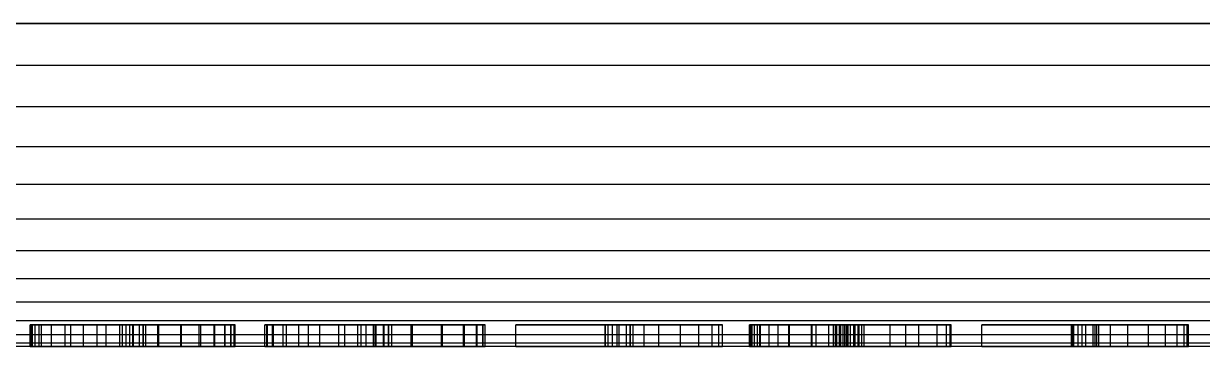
# Model space of a CAD drawing. Header units: millimetres. Extents: x -658 to 1307, y -81 to 472.
# Drawn here: x 661.7 to 678.14, y 308.11 to 312.61 of the extents above; entities that cross this region are included whole.
import ezdxf

# ---------------------------------------------------------------- set-up
doc = ezdxf.new("R2010")
doc.units = ezdxf.units.MM
doc.layers.get('0').update_dxf_attribs({"true_color": 0xffffff})
doc.layers.add('version_135', color=190, linetype='Continuous', true_color=0x9900ff)

# ---------------------------------------------------------------- blocks, each defined once
blk = doc.blocks.new('Group_21')
for p, q in [((-20.8, -42.314, -4.5), (97.2, -42.314, -4.5)), ((97.2, -42.314, 0), (-20.8, -42.314, 0)), ((94.2, -42.314, -34.5), (-17.8, -42.314, -34.499)), ((97.2, -42.9, -0.044), (-20.8, -42.9, -0.043)), ((97.2, -43.475, -0.163), (-20.8, -43.475, -0.162)), ((97.2, -44.03, -0.354), (-20.8, -44.03, -0.354)), ((97.2, -44.555, -0.616), (-20.8, -44.555, -0.616)), ((97.2, -45.042, -0.944), (-20.8, -45.042, -0.943)), ((97.2, -45.484, -1.331), (-20.8, -45.484, -1.331)), ((97.2, -45.871, -1.772), (-20.8, -45.871, -1.772)), ((97.2, -46.198, -2.259), (-20.8, -46.198, -2.259)), ((97.2, -46.46, -2.785), (-20.8, -46.46, -2.784)), ((66.406, -46.814, -28.587), (66.406, -46.514, -28.587)), ((66.423, -46.514, -29.044), (66.406, -46.514, -28.587)), ((66.406, -46.814, -27.537), (66.406, -46.514, -27.537)), ((66.406, -46.514, -28.587), (66.406, -46.514, -27.537)), ((66.406, -46.514, -27.537), (66.437, -46.514, -27.029)), ((66.423, -46.814, -29.044), (66.423, -46.514, -29.044)), ((66.474, -46.514, -29.37), (66.423, -46.514, -29.044)), ((66.437, -46.514, -27.029), (66.53, -46.514, -26.645)), ((66.437, -46.814, -27.029), (66.437, -46.514, -27.029)), ((66.474, -46.814, -29.37), (66.474, -46.514, -29.37)), ((66.565, -46.514, -29.612), (66.474, -46.514, -29.37)), ((66.53, -46.514, -26.645), (66.703, -46.514, -26.355)), ((66.53, -46.814, -26.645), (66.53, -46.514, -26.645)), ((66.565, -46.814, -29.612), (66.565, -46.514, -29.612)), ((66.701, -46.514, -29.815), (66.565, -46.514, -29.612)), ((66.701, -46.814, -29.815), (66.701, -46.514, -29.815)), ((66.892, -46.514, -29.976), (66.701, -46.514, -29.815)), ((66.703, -46.814, -26.355), (66.703, -46.514, -26.355)), ((66.703, -46.514, -26.355), (66.974, -46.514, -26.129)), ((66.892, -46.814, -29.976), (66.892, -46.514, -29.976)), ((67.147, -46.514, -30.09), (66.892, -46.514, -29.976)), ((66.974, -46.814, -26.129), (66.974, -46.514, -26.129)), ((66.974, -46.514, -26.129), (67.34, -46.514, -25.983)), ((67.147, -46.814, -30.09), (67.147, -46.514, -30.09)), ((67.466, -46.514, -30.158), (67.147, -46.514, -30.09)), ((67.34, -46.814, -25.983), (67.34, -46.514, -25.983)), ((67.34, -46.514, -25.983), (67.796, -46.514, -25.935)), ((67.848, -46.514, -30.181), (67.466, -46.514, -30.158)), ((67.466, -46.814, -30.158), (67.466, -46.514, -30.158)), ((67.654, -46.814, -27.139), (67.654, -46.514, -27.139)), ((67.654, -46.814, -28.064), (67.654, -46.514, -28.064)), ((67.654, -46.814, -28.989), (67.654, -46.514, -28.989)), ((67.746, -46.514, -26.681), (67.691, -46.514, -26.742)), ((67.691, -46.514, -29.367), (67.746, -46.514, -29.433)), ((67.691, -46.814, -26.742), (67.691, -46.514, -26.742)), ((67.691, -46.814, -29.367), (67.691, -46.514, -29.367)), ((67.839, -46.514, -26.66), (67.746, -46.514, -26.681)), ((67.746, -46.514, -29.433), (67.836, -46.514, -29.455)), ((67.746, -46.814, -26.681), (67.746, -46.514, -26.681)), ((67.746, -46.814, -29.433), (67.746, -46.514, -29.433)), ((67.796, -46.514, -25.935), (68.186, -46.514, -25.966)), ((67.796, -46.814, -25.935), (67.796, -46.514, -25.935)), ((67.836, -46.514, -29.455), (67.928, -46.514, -29.435)), ((67.836, -46.814, -29.455), (67.836, -46.514, -29.455)), ((67.931, -46.514, -26.681), (67.839, -46.514, -26.66)), ((67.839, -46.814, -26.66), (67.839, -46.514, -26.66)), ((67.848, -46.814, -30.181), (67.848, -46.514, -30.181)), ((68.198, -46.514, -30.154), (67.848, -46.514, -30.181)), ((67.928, -46.514, -29.435), (67.983, -46.514, -29.375)), ((67.928, -46.814, -29.435), (67.928, -46.514, -29.435)), ((67.984, -46.514, -26.742), (67.931, -46.514, -26.681)), ((67.931, -46.814, -26.681), (67.931, -46.514, -26.681)), ((67.983, -46.814, -29.375), (67.983, -46.514, -29.375)), ((67.984, -46.814, -26.742), (67.984, -46.514, -26.742)), ((68.018, -46.814, -29.029), (68.018, -46.514, -29.029)), ((68.018, -46.814, -27.139), (68.018, -46.514, -27.139)), ((68.186, -46.514, -25.966), (68.517, -46.514, -26.06)), ((68.186, -46.814, -25.966), (68.186, -46.514, -25.966)), ((68.198, -46.814, -30.154), (68.198, -46.514, -30.154)), ((68.505, -46.514, -30.074), (68.198, -46.514, -30.154)), ((68.505, -46.814, -30.074), (68.505, -46.514, -30.074)), ((68.764, -46.514, -29.939), (68.505, -46.514, -30.074)), ((68.517, -46.814, -26.06), (68.517, -46.514, -26.06)), ((68.517, -46.514, -26.06), (68.784, -46.514, -26.204)), ((68.764, -46.814, -29.939), (68.764, -46.514, -29.939)), ((68.973, -46.514, -29.744), (68.764, -46.514, -29.939)), ((68.784, -46.814, -26.204), (68.784, -46.514, -26.204)), ((68.784, -46.514, -26.204), (68.982, -46.514, -26.385)), ((68.973, -46.814, -29.744), (68.973, -46.514, -29.744)), ((69.123, -46.514, -29.512), (68.973, -46.514, -29.744)), ((68.982, -46.814, -26.385), (68.982, -46.514, -26.385)), ((68.982, -46.514, -26.385), (69.12, -46.514, -26.589)), ((69.12, -46.514, -26.589), (69.206, -46.514, -26.799)), ((69.12, -46.814, -26.589), (69.12, -46.514, -26.589)), ((69.123, -46.814, -29.512), (69.123, -46.514, -29.512)), ((69.21, -46.514, -29.262), (69.123, -46.514, -29.512)), ((69.206, -46.814, -26.799), (69.206, -46.514, -26.799)), ((69.206, -46.514, -26.799), (69.251, -46.514, -27.068)), ((69.21, -46.814, -29.262), (69.21, -46.514, -29.262)), ((69.252, -46.514, -28.931), (69.21, -46.514, -29.262)), ((69.251, -46.514, -27.068), (69.266, -46.514, -27.448)), ((69.251, -46.814, -27.068), (69.251, -46.514, -27.068)), ((69.252, -46.814, -28.931), (69.252, -46.514, -28.931)), ((69.266, -46.514, -28.452), (69.252, -46.514, -28.931)), ((69.266, -46.814, -28.452), (69.266, -46.514, -28.452)), ((69.266, -46.514, -27.448), (69.266, -46.514, -28.452)), ((69.266, -46.814, -27.448), (69.266, -46.514, -27.448)), ((69.677, -46.814, -26.87), (69.677, -46.514, -26.87)), ((69.677, -46.814, -28.331), (69.677, -46.514, -28.331)), ((69.707, -46.814, -28.974), (69.707, -46.514, -28.974)), ((69.797, -46.514, -29.432), (69.707, -46.514, -28.974)), ((69.714, -46.514, -26.06), (69.787, -46.514, -25.794)), ((69.714, -46.814, -26.06), (69.714, -46.514, -26.06)), ((69.787, -46.514, -25.794), (69.935, -46.514, -25.539)), ((69.787, -46.814, -25.794), (69.787, -46.514, -25.794)), ((69.797, -46.814, -29.432), (69.797, -46.514, -29.432)), ((69.98, -46.514, -29.758), (69.797, -46.514, -29.432)), ((69.935, -46.514, -25.539), (70.154, -46.514, -25.316)), ((69.935, -46.814, -25.539), (69.935, -46.514, -25.539)), ((69.98, -46.814, -29.758), (69.98, -46.514, -29.758)), ((70.288, -46.514, -30.005), (69.98, -46.514, -29.758)), ((70.154, -46.514, -25.316), (70.444, -46.514, -25.145)), ((70.154, -46.814, -25.316), (70.154, -46.514, -25.316)), ((70.288, -46.814, -30.005), (70.288, -46.514, -30.005)), ((70.709, -46.514, -30.16), (70.288, -46.514, -30.005)), ((70.444, -46.514, -25.145), (70.794, -46.514, -25.038)), ((70.444, -46.814, -25.145), (70.444, -46.514, -25.145)), ((70.709, -46.814, -30.16), (70.709, -46.514, -30.16)), ((71.23, -46.514, -30.212), (70.709, -46.514, -30.16)), ((70.794, -46.514, -25.038), (71.193, -46.514, -25.002)), ((70.794, -46.814, -25.038), (70.794, -46.514, -25.038)), ((70.977, -46.814, -26.456), (70.977, -46.514, -26.456)), ((70.977, -46.814, -28.779), (70.977, -46.514, -28.779)), ((71.02, -46.814, -25.962), (71.02, -46.514, -25.962)), ((71.093, -46.514, -25.877), (71.02, -46.514, -25.962)), ((71.02, -46.514, -29.255), (71.09, -46.514, -29.338)), ((71.02, -46.814, -29.255), (71.02, -46.514, -29.255)), ((71.09, -46.514, -29.338), (71.215, -46.514, -29.366)), ((71.09, -46.814, -29.338), (71.09, -46.514, -29.338)), ((71.093, -46.814, -25.877), (71.093, -46.514, -25.877)), ((71.224, -46.514, -25.848), (71.093, -46.514, -25.877)), ((71.193, -46.514, -25.002), (71.717, -46.514, -25.057)), ((71.193, -46.814, -25.002), (71.193, -46.514, -25.002)), ((71.215, -46.814, -29.366), (71.215, -46.514, -29.366)), ((71.215, -46.514, -29.366), (71.335, -46.514, -29.338)), ((71.341, -46.514, -25.872), (71.224, -46.514, -25.848)), ((71.224, -46.814, -25.848), (71.224, -46.514, -25.848)), ((71.23, -46.814, -30.212), (71.23, -46.514, -30.212)), ((71.736, -46.514, -30.151), (71.23, -46.514, -30.212)), ((71.335, -46.814, -29.338), (71.335, -46.514, -29.338)), ((71.335, -46.514, -29.338), (71.405, -46.514, -29.254)), ((71.341, -46.814, -25.872), (71.341, -46.514, -25.872)), ((71.408, -46.514, -25.942), (71.341, -46.514, -25.872)), ((71.405, -46.514, -29.254), (71.449, -46.514, -28.731)), ((71.405, -46.814, -29.254), (71.405, -46.514, -29.254)), ((71.408, -46.814, -25.942), (71.408, -46.514, -25.942)), ((71.449, -46.514, -26.415), (71.408, -46.514, -25.942)), ((71.449, -46.814, -27.284), (71.449, -46.514, -27.284)), ((72.75, -46.514, -27.284), (71.449, -46.514, -27.284)), ((71.449, -46.814, -28.731), (71.449, -46.514, -28.731)), ((71.449, -46.814, -26.415), (71.449, -46.514, -26.415)), ((71.449, -46.514, -27.284), (71.449, -46.514, -26.415)), ((71.449, -46.814, -28.103), (71.449, -46.514, -28.103)), ((71.449, -46.514, -28.731), (71.449, -46.514, -28.103)), ((71.449, -46.514, -28.103), (72.75, -46.514, -28.103)), ((71.717, -46.514, -25.057), (72.141, -46.514, -25.224)), ((71.717, -46.814, -25.057), (71.717, -46.514, -25.057)), ((71.736, -46.814, -30.151), (71.736, -46.514, -30.151)), ((72.155, -46.514, -29.968), (71.736, -46.514, -30.151)), ((72.141, -46.514, -25.224), (72.451, -46.514, -25.473)), ((72.141, -46.814, -25.224), (72.141, -46.514, -25.224)), ((72.155, -46.814, -29.968), (72.155, -46.514, -29.968)), ((72.464, -46.514, -29.703), (72.155, -46.514, -29.968)), ((72.451, -46.514, -25.473), (72.632, -46.514, -25.778)), ((72.451, -46.814, -25.473), (72.451, -46.514, -25.473)), ((72.464, -46.814, -29.703), (72.464, -46.514, -29.703)), ((72.64, -46.514, -29.398), (72.464, -46.514, -29.703)), ((72.632, -46.514, -25.778), (72.72, -46.514, -26.201)), ((72.632, -46.814, -25.778), (72.632, -46.514, -25.778)), ((72.64, -46.814, -29.398), (72.64, -46.514, -29.398)), ((72.722, -46.514, -28.961), (72.64, -46.514, -29.398)), ((72.72, -46.514, -26.201), (72.75, -46.514, -26.809)), ((72.72, -46.814, -26.201), (72.72, -46.514, -26.201)), ((72.722, -46.814, -28.961), (72.722, -46.514, -28.961)), ((72.75, -46.514, -28.297), (72.722, -46.514, -28.961)), ((72.75, -46.814, -28.297), (72.75, -46.514, -28.297)), ((72.75, -46.814, -27.284), (72.75, -46.514, -27.284)), ((72.75, -46.514, -28.103), (72.75, -46.514, -28.297)), ((72.75, -46.814, -28.103), (72.75, -46.514, -28.103)), ((72.75, -46.514, -26.809), (72.75, -46.514, -27.284)), ((72.75, -46.814, -26.809), (72.75, -46.514, -26.809)), ((74.426, -46.514, -30.107), (73.179, -46.514, -30.107)), ((73.179, -46.514, -30.107), (73.179, -46.514, -25.107)), ((73.179, -46.514, -25.107), (74.427, -46.514, -25.107)), ((73.179, -46.814, -30.107), (73.179, -46.514, -30.107)), ((73.179, -46.814, -25.107), (73.179, -46.514, -25.107)), ((74.426, -46.814, -30.107), (74.426, -46.514, -30.107)), ((74.427, -46.514, -25.107), (74.427, -46.514, -26.232)), ((74.427, -46.514, -26.232), (74.594, -46.514, -26.102)), ((74.427, -46.814, -26.232), (74.427, -46.514, -26.232)), ((74.427, -46.814, -25.107), (74.427, -46.514, -25.107)), ((74.427, -46.814, -27.182), (74.427, -46.514, -27.182)), ((74.525, -46.514, -26.687), (74.467, -46.514, -26.765)), ((74.467, -46.814, -26.765), (74.467, -46.514, -26.765)), ((74.621, -46.514, -26.66), (74.525, -46.514, -26.687)), ((74.525, -46.814, -26.687), (74.525, -46.514, -26.687)), ((74.594, -46.514, -26.102), (74.774, -46.514, -26.009)), ((74.594, -46.814, -26.102), (74.594, -46.514, -26.102)), ((74.723, -46.514, -26.686), (74.621, -46.514, -26.66)), ((74.621, -46.814, -26.66), (74.621, -46.514, -26.66)), ((74.78, -46.514, -26.762), (74.723, -46.514, -26.686)), ((74.723, -46.814, -26.686), (74.723, -46.514, -26.686)), ((74.774, -46.514, -26.009), (74.967, -46.514, -25.953)), ((74.774, -46.814, -26.009), (74.774, -46.514, -26.009)), ((74.78, -46.814, -26.762), (74.78, -46.514, -26.762)), ((76.063, -46.514, -30.107), (74.816, -46.514, -30.107)), ((74.816, -46.814, -27.222), (74.816, -46.514, -27.222)), ((74.816, -46.814, -30.107), (74.816, -46.514, -30.107)), ((74.967, -46.514, -25.953), (75.174, -46.514, -25.935)), ((74.967, -46.814, -25.953), (74.967, -46.514, -25.953)), ((75.174, -46.514, -25.935), (75.477, -46.514, -25.976)), ((75.174, -46.814, -25.935), (75.174, -46.514, -25.935)), ((75.477, -46.514, -25.976), (75.731, -46.514, -26.101)), ((75.477, -46.814, -25.976), (75.477, -46.514, -25.976)), ((75.731, -46.514, -26.101), (75.917, -46.514, -26.281)), ((75.731, -46.814, -26.101), (75.731, -46.514, -26.101)), ((75.917, -46.514, -26.281), (76.012, -46.514, -26.486)), ((75.917, -46.814, -26.281), (75.917, -46.514, -26.281)), ((76.012, -46.814, -26.486), (76.012, -46.514, -26.486)), ((76.063, -46.814, -27.281), (76.063, -46.514, -27.281)), ((76.063, -46.814, -30.107), (76.063, -46.514, -30.107)), ((76.437, -46.814, -27.321), (76.437, -46.514, -27.321)), ((76.437, -46.514, -27.596), (76.437, -46.514, -27.321)), ((76.437, -46.814, -27.596), (76.437, -46.514, -27.596)), ((76.437, -46.514, -27.321), (76.464, -46.514, -26.9)), ((76.437, -46.514, -28.856), (76.473, -46.514, -28.469)), ((76.437, -46.814, -28.856), (76.437, -46.514, -28.856)), ((76.437, -46.814, -29.193), (76.437, -46.514, -29.193)), ((76.454, -46.514, -29.476), (76.437, -46.514, -29.193)), ((76.437, -46.514, -29.193), (76.437, -46.514, -28.856)), ((77.607, -46.514, -27.596), (76.437, -46.514, -27.596)), ((76.454, -46.814, -29.476), (76.454, -46.514, -29.476)), ((76.505, -46.514, -29.704), (76.454, -46.514, -29.476)), ((76.464, -46.514, -26.9), (76.547, -46.514, -26.588)), ((76.464, -46.814, -26.9), (76.464, -46.514, -26.9)), ((76.473, -46.814, -28.469), (76.473, -46.514, -28.469)), ((76.473, -46.514, -28.469), (76.582, -46.514, -28.229)), ((76.505, -46.814, -29.704), (76.505, -46.514, -29.704)), ((76.591, -46.514, -29.878), (76.505, -46.514, -29.704)), ((76.547, -46.814, -26.588), (76.547, -46.514, -26.588)), ((76.547, -46.514, -26.588), (76.711, -46.514, -26.345)), ((76.582, -46.814, -28.229), (76.582, -46.514, -28.229)), ((76.582, -46.514, -28.229), (76.835, -46.514, -28.049)), ((76.591, -46.814, -29.878), (76.591, -46.514, -29.878)), ((76.71, -46.514, -29.997), (76.591, -46.514, -29.878)), ((76.71, -46.814, -29.997), (76.71, -46.514, -29.997)), ((76.997, -46.514, -30.135), (76.71, -46.514, -29.997)), ((76.711, -46.514, -26.345), (76.987, -46.514, -26.132)), ((76.711, -46.814, -26.345), (76.711, -46.514, -26.345)), ((76.835, -46.514, -28.049), (77.302, -46.514, -27.84)), ((76.835, -46.814, -28.049), (76.835, -46.514, -28.049)), ((76.987, -46.814, -26.132), (76.987, -46.514, -26.132)), ((76.987, -46.514, -26.132), (77.367, -46.514, -25.984)), ((76.997, -46.814, -30.135), (76.997, -46.514, -30.135)), ((77.311, -46.514, -30.181), (76.997, -46.514, -30.135)), ((77.302, -46.514, -27.84), (77.773, -46.514, -27.639)), ((77.302, -46.814, -27.84), (77.302, -46.514, -27.84)), ((77.311, -46.814, -30.181), (77.311, -46.514, -30.181)), ((77.544, -46.514, -30.154), (77.311, -46.514, -30.181)), ((77.367, -46.814, -25.984), (77.367, -46.514, -25.984)), ((77.367, -46.514, -25.984), (77.845, -46.514, -25.935)), ((77.544, -46.814, -30.154), (77.544, -46.514, -30.154)), ((77.742, -46.514, -30.071), (77.544, -46.514, -30.154)), ((77.638, -46.514, -26.742), (77.607, -46.514, -27.167)), ((77.607, -46.514, -27.167), (77.607, -46.514, -27.596)), ((77.655, -46.514, -28.526), (77.607, -46.514, -28.952)), ((77.607, -46.514, -28.952), (77.649, -46.514, -29.363)), ((77.607, -46.814, -27.596), (77.607, -46.514, -27.596)), ((77.607, -46.814, -27.167), (77.607, -46.514, -27.167)), ((77.607, -46.814, -28.952), (77.607, -46.514, -28.952)), ((77.693, -46.514, -26.681), (77.638, -46.514, -26.742)), ((77.638, -46.814, -26.742), (77.638, -46.514, -26.742)), ((77.649, -46.514, -29.363), (77.711, -46.514, -29.432)), ((77.649, -46.814, -29.363), (77.649, -46.514, -29.363)), ((77.766, -46.514, -28.36), (77.655, -46.514, -28.526)), ((77.655, -46.814, -28.526), (77.655, -46.514, -28.526)), ((77.796, -46.514, -26.66), (77.693, -46.514, -26.681)), ((77.693, -46.814, -26.681), (77.693, -46.514, -26.681)), ((77.711, -46.514, -29.432), (77.814, -46.514, -29.455)), ((77.711, -46.814, -29.432), (77.711, -46.514, -29.432)), ((77.742, -46.814, -30.071), (77.742, -46.514, -30.071)), ((77.906, -46.514, -29.934), (77.742, -46.514, -30.071)), ((78.003, -46.514, -28.158), (77.766, -46.514, -28.36)), ((77.766, -46.814, -28.36), (77.766, -46.514, -28.36)), ((77.773, -46.514, -27.639), (77.96, -46.514, -27.516)), ((77.773, -46.814, -27.639), (77.773, -46.514, -27.639)), ((77.891, -46.514, -26.685), (77.796, -46.514, -26.66)), ((77.796, -46.814, -26.66), (77.796, -46.514, -26.66)), ((77.814, -46.514, -29.455), (77.911, -46.514, -29.437)), ((77.814, -46.814, -29.455), (77.814, -46.514, -29.455)), ((77.845, -46.814, -25.935), (77.845, -46.514, -25.935)), ((77.845, -46.514, -25.935), (78.4, -46.514, -25.991)), ((77.955, -46.514, -26.758), (77.891, -46.514, -26.685)), ((77.891, -46.814, -26.685), (77.891, -46.514, -26.685)), ((77.906, -46.814, -29.934), (77.906, -46.514, -29.934)), ((78.037, -46.514, -29.742), (77.906, -46.514, -29.934)), ((77.911, -46.514, -29.437), (77.967, -46.514, -29.383)), ((77.911, -46.814, -29.437), (77.911, -46.514, -29.437)), ((78.003, -46.514, -27.176), (77.955, -46.514, -26.758)), ((77.955, -46.814, -26.758), (77.955, -46.514, -26.758)), ((77.96, -46.514, -27.516), (78.003, -46.514, -27.176)), ((77.96, -46.814, -27.516), (77.96, -46.514, -27.516)), ((77.967, -46.514, -29.383), (78.003, -46.514, -29.001)), ((77.967, -46.814, -29.383), (77.967, -46.514, -29.383)), ((78.003, -46.514, -29.001), (78.003, -46.514, -28.158)), ((78.003, -46.814, -29.001), (78.003, -46.514, -29.001)), ((78.003, -46.814, -27.176), (78.003, -46.514, -27.176)), ((78.003, -46.814, -28.158), (78.003, -46.514, -28.158)), ((78.037, -46.814, -29.742), (78.037, -46.514, -29.742)), ((78.037, -46.514, -30.107), (78.037, -46.514, -29.742)), ((78.037, -46.814, -30.107), (78.037, -46.514, -30.107)), ((79.25, -46.514, -30.107), (78.037, -46.514, -30.107)), ((78.4, -46.514, -25.991), (78.619, -46.514, -26.061)), ((78.4, -46.814, -25.991), (78.4, -46.514, -25.991)), ((78.619, -46.814, -26.061), (78.619, -46.514, -26.061)), ((78.619, -46.514, -26.061), (78.8, -46.514, -26.159)), ((78.8, -46.514, -26.159), (79.057, -46.514, -26.408)), ((78.8, -46.814, -26.159), (78.8, -46.514, -26.159)), ((79.057, -46.814, -26.408), (79.057, -46.514, -26.408)), ((79.057, -46.514, -26.408), (79.186, -46.514, -26.708)), ((79.186, -46.514, -26.708), (79.234, -46.514, -27.207)), ((79.186, -46.814, -26.708), (79.186, -46.514, -26.708)), ((79.234, -46.814, -27.207), (79.234, -46.514, -27.207)), ((79.25, -46.814, -28.05), (79.25, -46.514, -28.05)), ((79.25, -46.814, -30.107), (79.25, -46.514, -30.107)), ((80.927, -46.514, -30.107), (79.68, -46.514, -30.107)), ((79.68, -46.514, -30.107), (79.68, -46.514, -26.009)), ((79.68, -46.514, -26.009), (80.949, -46.514, -26.009)), ((79.68, -46.814, -26.009), (79.68, -46.514, -26.009)), ((79.68, -46.814, -30.107), (79.68, -46.514, -30.107)), ((80.949, -46.514, -26.009), (80.927, -46.514, -26.386)), ((80.927, -46.514, -26.386), (81.078, -46.514, -26.189)), ((80.927, -46.814, -27.337), (80.927, -46.514, -27.337)), ((80.927, -46.814, -26.386), (80.927, -46.514, -26.386)), ((80.927, -46.814, -30.107), (80.927, -46.514, -30.107)), ((80.949, -46.814, -26.009), (80.949, -46.514, -26.009)), ((81.02, -46.514, -26.687), (80.961, -46.514, -26.767)), ((80.961, -46.814, -26.767), (80.961, -46.514, -26.767)), ((81.128, -46.514, -26.66), (81.02, -46.514, -26.687)), ((81.02, -46.814, -26.687), (81.02, -46.514, -26.687)), ((81.078, -46.514, -26.189), (81.259, -46.514, -26.048)), ((81.078, -46.814, -26.189), (81.078, -46.514, -26.189)), ((81.23, -46.514, -26.684), (81.128, -46.514, -26.66)), ((81.128, -46.814, -26.66), (81.128, -46.514, -26.66)), ((81.283, -46.514, -26.753), (81.23, -46.514, -26.684)), ((81.23, -46.814, -26.684), (81.23, -46.514, -26.684)), ((81.259, -46.514, -26.048), (81.471, -46.514, -25.963)), ((81.259, -46.814, -26.048), (81.259, -46.514, -26.048)), ((81.283, -46.814, -26.753), (81.283, -46.514, -26.753)), ((82.558, -46.514, -30.107), (81.31, -46.514, -30.107)), ((81.31, -46.814, -27.269), (81.31, -46.514, -27.269)), ((81.31, -46.814, -30.107), (81.31, -46.514, -30.107)), ((81.471, -46.514, -25.963), (81.712, -46.514, -25.935)), ((81.471, -46.814, -25.963), (81.471, -46.514, -25.963)), ((81.712, -46.514, -25.935), (82.004, -46.514, -25.972)), ((81.712, -46.814, -25.935), (81.712, -46.514, -25.935)), ((82.004, -46.514, -25.972), (82.237, -46.514, -26.086)), ((82.004, -46.814, -25.972), (82.004, -46.514, -25.972)), ((82.237, -46.514, -26.086), (82.404, -46.514, -26.257)), ((82.237, -46.814, -26.086), (82.237, -46.514, -26.086)), ((82.404, -46.514, -26.257), (82.499, -46.514, -26.467)), ((82.404, -46.814, -26.257), (82.404, -46.514, -26.257)), ((82.499, -46.514, -26.467), (82.543, -46.514, -26.774)), ((82.499, -46.814, -26.467), (82.499, -46.514, -26.467)), ((82.543, -46.814, -26.774), (82.543, -46.514, -26.774)), ((82.558, -46.814, -30.107), (82.558, -46.514, -30.107)), ((82.558, -46.814, -27.235), (82.558, -46.514, -27.235)), ((97.2, -46.652, -3.34), (-20.8, -46.652, -3.339)), ((97.2, -46.771, -3.915), (-20.8, -46.771, -3.914)), ((97.2, -46.814, -4.5), (-20.8, -46.814, -4.499)), ((94.2, -46.814, -34.5), (-17.8, -46.814, -34.499)), ((66.423, -46.814, -29.044), (66.406, -46.814, -28.587)), ((66.406, -46.814, -27.537), (66.437, -46.814, -27.029)), ((66.406, -46.814, -28.587), (66.406, -46.814, -27.537)), ((66.474, -46.814, -29.37), (66.423, -46.814, -29.044)), ((66.437, -46.814, -27.029), (66.53, -46.814, -26.645)), ((66.565, -46.814, -29.612), (66.474, -46.814, -29.37)), ((66.53, -46.814, -26.645), (66.703, -46.814, -26.355)), ((66.701, -46.814, -29.815), (66.565, -46.814, -29.612)), ((66.892, -46.814, -29.976), (66.701, -46.814, -29.815)), ((66.703, -46.814, -26.355), (66.974, -46.814, -26.129)), ((67.147, -46.814, -30.09), (66.892, -46.814, -29.976)), ((66.974, -46.814, -26.129), (67.34, -46.814, -25.983)), ((67.466, -46.814, -30.158), (67.147, -46.814, -30.09)), ((67.34, -46.814, -25.983), (67.796, -46.814, -25.935)), ((67.848, -46.814, -30.181), (67.466, -46.814, -30.158)), ((67.691, -46.814, -29.367), (67.746, -46.814, -29.433)), ((67.746, -46.814, -26.681), (67.691, -46.814, -26.742)), ((67.839, -46.814, -26.66), (67.746, -46.814, -26.681)), ((67.746, -46.814, -29.433), (67.836, -46.814, -29.455)), ((67.796, -46.814, -25.935), (68.186, -46.814, -25.966)), ((67.836, -46.814, -29.455), (67.928, -46.814, -29.435)), ((67.931, -46.814, -26.681), (67.839, -46.814, -26.66)), ((68.198, -46.814, -30.154), (67.848, -46.814, -30.181)), ((67.928, -46.814, -29.435), (67.983, -46.814, -29.375)), ((67.984, -46.814, -26.742), (67.931, -46.814, -26.681)), ((68.186, -46.814, -25.966), (68.517, -46.814, -26.06)), ((68.505, -46.814, -30.074), (68.198, -46.814, -30.154)), ((68.764, -46.814, -29.939), (68.505, -46.814, -30.074)), ((68.517, -46.814, -26.06), (68.784, -46.814, -26.204)), ((68.973, -46.814, -29.744), (68.764, -46.814, -29.939)), ((68.784, -46.814, -26.204), (68.982, -46.814, -26.385)), ((69.123, -46.814, -29.512), (68.973, -46.814, -29.744)), ((68.982, -46.814, -26.385), (69.12, -46.814, -26.589)), ((69.12, -46.814, -26.589), (69.206, -46.814, -26.799)), ((69.21, -46.814, -29.262), (69.123, -46.814, -29.512)), ((69.206, -46.814, -26.799), (69.251, -46.814, -27.068)), ((69.252, -46.814, -28.931), (69.21, -46.814, -29.262)), ((69.251, -46.814, -27.068), (69.266, -46.814, -27.448)), ((69.266, -46.814, -28.452), (69.252, -46.814, -28.931)), ((69.266, -46.814, -27.448), (69.266, -46.814, -28.452)), ((69.797, -46.814, -29.432), (69.707, -46.814, -28.974)), ((69.714, -46.814, -26.06), (69.787, -46.814, -25.794)), ((69.787, -46.814, -25.794), (69.935, -46.814, -25.539)), ((69.98, -46.814, -29.758), (69.797, -46.814, -29.432)), ((69.935, -46.814, -25.539), (70.154, -46.814, -25.316)), ((70.288, -46.814, -30.005), (69.98, -46.814, -29.758)), ((70.154, -46.814, -25.316), (70.444, -46.814, -25.145)), ((70.709, -46.814, -30.16), (70.288, -46.814, -30.005)), ((70.444, -46.814, -25.145), (70.794, -46.814, -25.038)), ((71.23, -46.814, -30.212), (70.709, -46.814, -30.16)), ((70.794, -46.814, -25.038), (71.193, -46.814, -25.002)), ((71.093, -46.814, -25.877), (71.02, -46.814, -25.962)), ((71.02, -46.814, -29.255), (71.09, -46.814, -29.338)), ((71.09, -46.814, -29.338), (71.215, -46.814, -29.366)), ((71.224, -46.814, -25.848), (71.093, -46.814, -25.877)), ((71.193, -46.814, -25.002), (71.717, -46.814, -25.057)), ((71.215, -46.814, -29.366), (71.335, -46.814, -29.338)), ((71.341, -46.814, -25.872), (71.224, -46.814, -25.848)), ((71.736, -46.814, -30.151), (71.23, -46.814, -30.212)), ((71.335, -46.814, -29.338), (71.405, -46.814, -29.254)), ((71.408, -46.814, -25.942), (71.341, -46.814, -25.872)), ((71.405, -46.814, -29.254), (71.449, -46.814, -28.731)), ((71.449, -46.814, -26.415), (71.408, -46.814, -25.942)), ((72.75, -46.814, -27.284), (71.449, -46.814, -27.284)), ((71.449, -46.814, -27.284), (71.449, -46.814, -26.415)), ((71.449, -46.814, -28.731), (71.449, -46.814, -28.103)), ((71.449, -46.814, -28.103), (72.75, -46.814, -28.103)), ((71.717, -46.814, -25.057), (72.141, -46.814, -25.224)), ((72.155, -46.814, -29.968), (71.736, -46.814, -30.151)), ((72.141, -46.814, -25.224), (72.451, -46.814, -25.473)), ((72.464, -46.814, -29.703), (72.155, -46.814, -29.968)), ((72.451, -46.814, -25.473), (72.632, -46.814, -25.778)), ((72.64, -46.814, -29.398), (72.464, -46.814, -29.703)), ((72.632, -46.814, -25.778), (72.72, -46.814, -26.201)), ((72.722, -46.814, -28.961), (72.64, -46.814, -29.398)), ((72.72, -46.814, -26.201), (72.75, -46.814, -26.809)), ((72.75, -46.814, -28.297), (72.722, -46.814, -28.961)), ((72.75, -46.814, -28.103), (72.75, -46.814, -28.297)), ((72.75, -46.814, -26.809), (72.75, -46.814, -27.284)), ((74.426, -46.814, -30.107), (73.179, -46.814, -30.107)), ((73.179, -46.814, -25.107), (74.427, -46.814, -25.107)), ((73.179, -46.814, -30.107), (73.179, -46.814, -25.107)), ((74.427, -46.814, -26.232), (74.594, -46.814, -26.102)), ((74.427, -46.814, -25.107), (74.427, -46.814, -26.232)), ((74.525, -46.814, -26.687), (74.467, -46.814, -26.765)), ((74.621, -46.814, -26.66), (74.525, -46.814, -26.687)), ((74.594, -46.814, -26.102), (74.774, -46.814, -26.009)), ((74.723, -46.814, -26.686), (74.621, -46.814, -26.66)), ((74.78, -46.814, -26.762), (74.723, -46.814, -26.686)), ((74.774, -46.814, -26.009), (74.967, -46.814, -25.953)), ((76.063, -46.814, -30.107), (74.816, -46.814, -30.107)), ((74.967, -46.814, -25.953), (75.174, -46.814, -25.935)), ((75.174, -46.814, -25.935), (75.477, -46.814, -25.976)), ((75.477, -46.814, -25.976), (75.731, -46.814, -26.101)), ((75.731, -46.814, -26.101), (75.917, -46.814, -26.281)), ((75.917, -46.814, -26.281), (76.012, -46.814, -26.486)), ((77.607, -46.814, -27.596), (76.437, -46.814, -27.596)), ((76.437, -46.814, -27.596), (76.437, -46.814, -27.321)), ((76.437, -46.814, -27.321), (76.464, -46.814, -26.9)), ((76.437, -46.814, -29.193), (76.437, -46.814, -28.856)), ((76.437, -46.814, -28.856), (76.473, -46.814, -28.469)), ((76.454, -46.814, -29.476), (76.437, -46.814, -29.193)), ((76.505, -46.814, -29.704), (76.454, -46.814, -29.476)), ((76.464, -46.814, -26.9), (76.547, -46.814, -26.588)), ((76.473, -46.814, -28.469), (76.582, -46.814, -28.229)), ((76.591, -46.814, -29.878), (76.505, -46.814, -29.704)), ((76.547, -46.814, -26.588), (76.711, -46.814, -26.345)), ((76.582, -46.814, -28.229), (76.835, -46.814, -28.049)), ((76.71, -46.814, -29.997), (76.591, -46.814, -29.878)), ((76.997, -46.814, -30.135), (76.71, -46.814, -29.997)), ((76.711, -46.814, -26.345), (76.987, -46.814, -26.132)), ((76.835, -46.814, -28.049), (77.302, -46.814, -27.84)), ((76.987, -46.814, -26.132), (77.367, -46.814, -25.984)), ((77.311, -46.814, -30.181), (76.997, -46.814, -30.135)), ((77.302, -46.814, -27.84), (77.773, -46.814, -27.639)), ((77.544, -46.814, -30.154), (77.311, -46.814, -30.181)), ((77.367, -46.814, -25.984), (77.845, -46.814, -25.935)), ((77.742, -46.814, -30.071), (77.544, -46.814, -30.154)), ((77.607, -46.814, -27.167), (77.607, -46.814, -27.596)), ((77.638, -46.814, -26.742), (77.607, -46.814, -27.167)), ((77.655, -46.814, -28.526), (77.607, -46.814, -28.952)), ((77.607, -46.814, -28.952), (77.649, -46.814, -29.363)), ((77.693, -46.814, -26.681), (77.638, -46.814, -26.742)), ((77.649, -46.814, -29.363), (77.711, -46.814, -29.432)), ((77.766, -46.814, -28.36), (77.655, -46.814, -28.526)), ((77.796, -46.814, -26.66), (77.693, -46.814, -26.681)), ((77.711, -46.814, -29.432), (77.814, -46.814, -29.455)), ((77.906, -46.814, -29.934), (77.742, -46.814, -30.071)), ((78.003, -46.814, -28.158), (77.766, -46.814, -28.36)), ((77.773, -46.814, -27.639), (77.96, -46.814, -27.516)), ((77.891, -46.814, -26.685), (77.796, -46.814, -26.66)), ((77.814, -46.814, -29.455), (77.911, -46.814, -29.437)), ((77.845, -46.814, -25.935), (78.4, -46.814, -25.991)), ((77.955, -46.814, -26.758), (77.891, -46.814, -26.685)), ((78.037, -46.814, -29.742), (77.906, -46.814, -29.934)), ((77.911, -46.814, -29.437), (77.967, -46.814, -29.383)), ((78.003, -46.814, -27.176), (77.955, -46.814, -26.758)), ((77.96, -46.814, -27.516), (78.003, -46.814, -27.176)), ((77.967, -46.814, -29.383), (78.003, -46.814, -29.001)), ((78.003, -46.814, -29.001), (78.003, -46.814, -28.158)), ((78.037, -46.814, -30.107), (78.037, -46.814, -29.742)), ((79.25, -46.814, -30.107), (78.037, -46.814, -30.107)), ((78.4, -46.814, -25.991), (78.619, -46.814, -26.061)), ((78.619, -46.814, -26.061), (78.8, -46.814, -26.159)), ((78.8, -46.814, -26.159), (79.057, -46.814, -26.408)), ((79.057, -46.814, -26.408), (79.186, -46.814, -26.708)), ((79.186, -46.814, -26.708), (79.234, -46.814, -27.207)), ((80.927, -46.814, -30.107), (79.68, -46.814, -30.107)), ((79.68, -46.814, -26.009), (80.949, -46.814, -26.009)), ((79.68, -46.814, -30.107), (79.68, -46.814, -26.009)), ((80.949, -46.814, -26.009), (80.927, -46.814, -26.386)), ((80.927, -46.814, -26.386), (81.078, -46.814, -26.189)), ((81.02, -46.814, -26.687), (80.961, -46.814, -26.767)), ((81.128, -46.814, -26.66), (81.02, -46.814, -26.687)), ((81.078, -46.814, -26.189), (81.259, -46.814, -26.048)), ((81.23, -46.814, -26.684), (81.128, -46.814, -26.66)), ((81.283, -46.814, -26.753), (81.23, -46.814, -26.684)), ((81.259, -46.814, -26.048), (81.471, -46.814, -25.963)), ((82.558, -46.814, -30.107), (81.31, -46.814, -30.107)), ((81.471, -46.814, -25.963), (81.712, -46.814, -25.935)), ((81.712, -46.814, -25.935), (82.004, -46.814, -25.972)), ((82.004, -46.814, -25.972), (82.237, -46.814, -26.086)), ((82.237, -46.814, -26.086), (82.404, -46.814, -26.257)), ((82.404, -46.814, -26.257), (82.499, -46.814, -26.467)), ((82.499, -46.814, -26.467), (82.543, -46.814, -26.774))]:
    blk.add_line(p, q)
for points in [[(67.691, -46.514, -26.742), (67.654, -46.514, -27.139), (67.654, -46.514, -28.064), (67.654, -46.514, -28.989), (67.691, -46.514, -29.367)], [(67.983, -46.514, -29.375), (68.018, -46.514, -29.029), (68.018, -46.514, -27.139), (67.984, -46.514, -26.742)], [(69.707, -46.514, -28.974), (69.677, -46.514, -28.331), (69.677, -46.514, -26.87), (69.714, -46.514, -26.06)], [(71.02, -46.514, -25.962), (70.977, -46.514, -26.456), (70.977, -46.514, -28.779), (71.02, -46.514, -29.255)], [(74.467, -46.514, -26.765), (74.427, -46.514, -27.182), (74.426, -46.514, -30.107)], [(74.816, -46.514, -30.107), (74.816, -46.514, -27.222), (74.78, -46.514, -26.762)], [(76.012, -46.514, -26.486), (76.063, -46.514, -27.281), (76.063, -46.514, -30.107)], [(79.234, -46.514, -27.207), (79.25, -46.514, -28.05), (79.25, -46.514, -30.107)], [(80.961, -46.514, -26.767), (80.927, -46.514, -27.337), (80.927, -46.514, -30.107)], [(81.31, -46.514, -30.107), (81.31, -46.514, -27.269), (81.283, -46.514, -26.753)], [(82.543, -46.514, -26.774), (82.558, -46.514, -27.235), (82.558, -46.514, -30.107)], [(67.691, -46.814, -26.742), (67.654, -46.814, -27.139), (67.654, -46.814, -28.064), (67.654, -46.814, -28.989), (67.691, -46.814, -29.367)], [(67.983, -46.814, -29.375), (68.018, -46.814, -29.029), (68.018, -46.814, -27.139), (67.984, -46.814, -26.742)], [(69.707, -46.814, -28.974), (69.677, -46.814, -28.331), (69.677, -46.814, -26.87), (69.714, -46.814, -26.06)], [(71.02, -46.814, -25.962), (70.977, -46.814, -26.456), (70.977, -46.814, -28.779), (71.02, -46.814, -29.255)], [(74.467, -46.814, -26.765), (74.427, -46.814, -27.182), (74.426, -46.814, -30.107)], [(74.816, -46.814, -30.107), (74.816, -46.814, -27.222), (74.78, -46.814, -26.762)], [(76.012, -46.814, -26.486), (76.063, -46.814, -27.281), (76.063, -46.814, -30.107)], [(79.234, -46.814, -27.207), (79.25, -46.814, -28.05), (79.25, -46.814, -30.107)], [(80.961, -46.814, -26.767), (80.927, -46.814, -27.337), (80.927, -46.814, -30.107)], [(81.31, -46.814, -30.107), (81.31, -46.814, -27.269), (81.283, -46.814, -26.753)], [(82.543, -46.814, -26.774), (82.558, -46.814, -27.235), (82.558, -46.814, -30.107)]]:
    blk.add_polyline3d(points)

msp = doc.modelspace()

# ---------------------------------------------------------------- block references
at = {"layer": 'version_135'}
msp.add_blockref('Group_21', (595.385, 354.922, 0.001), dxfattribs=at)

doc.saveas('drawing.dxf')
